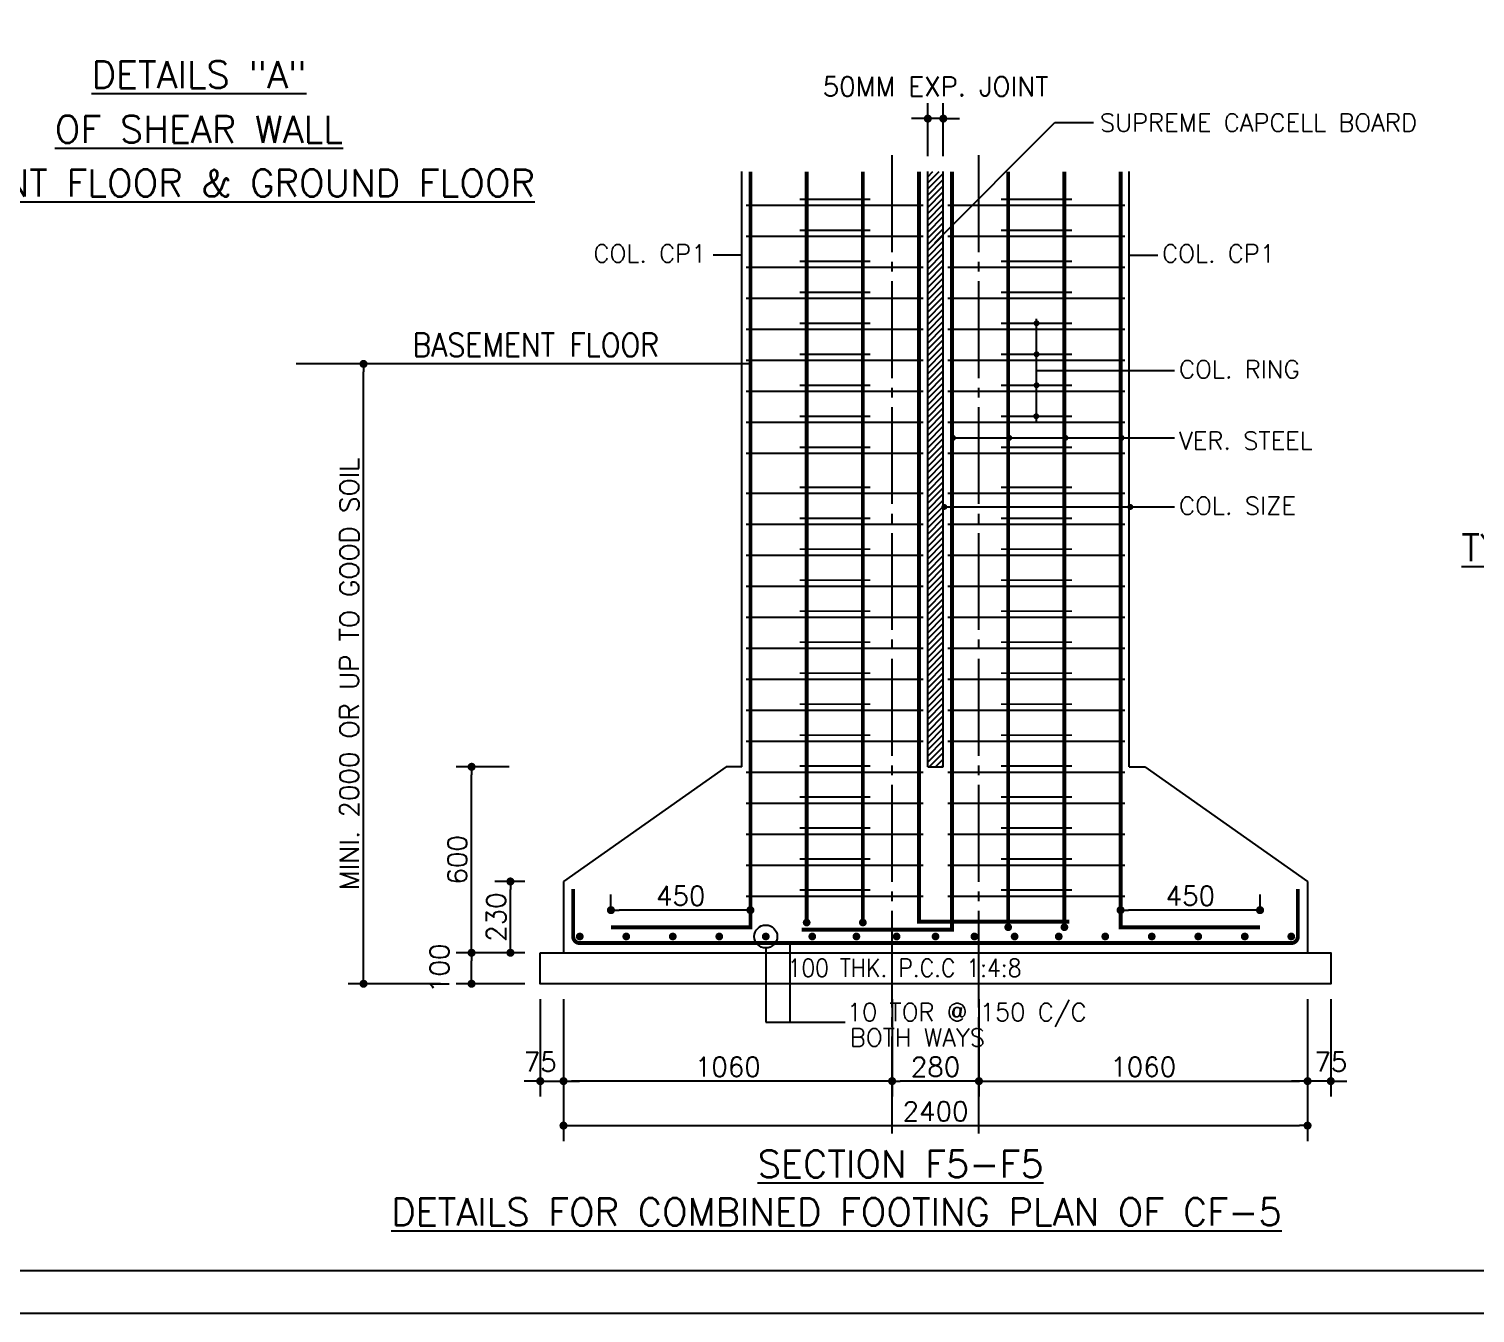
# Model space of a CAD drawing. Extents: x -200722 to 834823, y -494970 to 88783.
# Drawn here: x 263388 to 282046, y -183583 to -167008 of the extents above; entities that cross this region are included whole.
import ezdxf
from ezdxf.enums import TextEntityAlignment as Align

# ---------------------------------------------------------------- set-up
doc = ezdxf.new("R2010")
doc.units = 0
doc.header["$LTSCALE"] = 100
doc.header["$MEASUREMENT"] = 0
doc.header["$PDMODE"] = 34
doc.linetypes.add('ACAD_ISO04W100', pattern=[30, 24, -3, 0, -3])
doc.linetypes.add('CL', pattern=[3.25, 2.5, -0.25, 0.25, -0.25])
doc.layers.get('0').update_dxf_attribs({"linetype": 'CONTINUOUS'})
doc.layers.get('DEFPOINTS').update_dxf_attribs({"linetype": 'CONTINUOUS'})
for name, color, linetype in [('5', 4, 'CONTINUOUS'), ('A-Grid', 5, 'ACAD_ISO04W100'), ('BEAM', 4, 'CONTINUOUS'), ('DIM', 3, 'CONTINUOUS'), ('STEEL', 6, 'CONTINUOUS'), ('TEXT', 2, 'CONTINUOUS')]:
    doc.layers.add(name, color=color, linetype=linetype)
doc.layers.add('9_PRINT BOUNDARY_NON PRINT', color=32, linetype='CONTINUOUS', plot=False)
doc.layers.add('9_TITLE TEXT', color=7, linetype='CONTINUOUS', lineweight=20)
doc.styles.add('ROMANS', font='romans.shx')
doc.styles.get("Standard").update_dxf_attribs({"font": 'simplex.shx'})
doc.dimstyles.new('STANDARD$0', dxfattribs={"dimtxt": 2.5, "dimasz": 2.5, "dimexe": 2, "dimexo": 0.7, "dimgap": 0.9, "dimtad": 1, "dimdec": 0, "dimdsep": 46, "dimtxsty": 'ROMANS', "dimcen": 0.09, "dimclrd": 4, "dimclre": 4, "dimclrt": 3, "dimadec": 0, "dimazin": 0, "dimtfac": 1, "dimtdec": 0, "dimtmove": 0, "dimatfit": 3, "dimfxl": 1, "dimtolj": 1, "dimtzin": 0, "dimarcsym": 0})

# ---------------------------------------------------------------- blocks, each defined once
blk = doc.blocks.new('DOT')
at = {"color": 0, "linetype": 'ByBlock'}
blk.add_line((-0.5, 0), (-1, 0), dxfattribs=at)
at = {"color": 0, "linetype": 'ByBlock', "const_width": 0.5}
blk.add_lwpolyline([(-0.25, 0, 1), (0.25, 0, 1)], format="xyb", close=True, dxfattribs=at)
blk = doc.blocks.new('*D1339')
at = {"layer": 'BEAM', "color": 0, "lineweight": -2, "transparency": 16777216}
for p, q in [((268099, -171332), (267505, -171332)), ((267705, -179228), (267705, -171436)), ((268699, -179332), (267505, -179332))]:
    blk.add_line(p, q, dxfattribs=at)
at = {"layer": 'DEFPOINTS', "color": 0, "transparency": 16777216}
for p in [(267705, -171332), (268299, -171332, 17104), (268899, -179332, 17104)]:
    blk.add_point(p, dxfattribs=at)
at = {"layer": 'BEAM', "color": 0, "lineweight": -2, "transparency": 16777216, "xscale": 104, "yscale": 104, "zscale": 104}
for p, rotation in [((267705, -171332), 90), ((267705, -179332), 270)]:
    blk.add_blockref('DOT', p, dxfattribs=dict(at, rotation=rotation))
at = {"layer": 'BEAM', "color": 0, "transparency": 16777216, "insert": (267521, -175332), "char_height": 248, "attachment_point": 5, "rotation": 90}
blk.add_mtext('\\A1;{\\C4;MINI. 2000 OR UP TO GOOD SOIL}', dxfattribs=at)
blk = doc.blocks.new('_DOT')
at = {"color": 0, "linetype": 'ByBlock'}
blk.add_line((-0.5, 0), (-1, 0), dxfattribs=at)
at = {"color": 0, "linetype": 'ByBlock', "const_width": 0.5}
blk.add_lwpolyline([(-0.25, 0, 1), (0.25, 0, 1)], format="xyb", close=True, dxfattribs=at)
blk = doc.blocks.new('*D1340')
at = {"layer": 'BEAM', "color": 0, "lineweight": -2, "transparency": 16777216}
for p, q in [((269785, -178932), (268899, -178932)), ((269099, -179228), (269099, -179036)), ((269785, -179332), (268899, -179332))]:
    blk.add_line(p, q, dxfattribs=at)
at = {"layer": 'DEFPOINTS', "color": 0, "transparency": 16777216}
for p in [(269099, -178932), (269985, -178932), (269985, -179332)]:
    blk.add_point(p, dxfattribs=at)
at = {"layer": 'BEAM', "color": 0, "lineweight": -2, "transparency": 16777216, "xscale": 104, "yscale": 104, "zscale": 104}
for p, rotation in [((269099, -178932), 90), ((269099, -179332), 270)]:
    blk.add_blockref('DOT', p, dxfattribs=dict(at, rotation=rotation))
at = {"layer": 'BEAM', "color": 0, "transparency": 16777216, "insert": (268685, -179132), "char_height": 248, "attachment_point": 5, "rotation": 90}
blk.add_mtext('\\A1;100', dxfattribs=at)
blk = doc.blocks.new('*D1341')
at = {"layer": 'BEAM', "color": 0, "lineweight": -2, "transparency": 16777216}
for p, q in [((269785, -178012), (269400, -178012)), ((269600, -178828), (269600, -178116)), ((269785, -178932), (269400, -178932))]:
    blk.add_line(p, q, dxfattribs=at)
at = {"layer": 'DEFPOINTS', "color": 0, "transparency": 16777216}
for p in [(269600, -178012), (269985, -178012, 879), (269985, -178932)]:
    blk.add_point(p, dxfattribs=at)
at = {"layer": 'BEAM', "color": 0, "lineweight": -2, "transparency": 16777216, "xscale": 104, "yscale": 104, "zscale": 104}
for p, rotation in [((269600, -178012), 90), ((269600, -178932), 270)]:
    blk.add_blockref('DOT', p, dxfattribs=dict(at, rotation=rotation))
at = {"layer": 'BEAM', "color": 0, "transparency": 16777216, "insert": (269416, -178472), "char_height": 248, "attachment_point": 5, "rotation": 90}
blk.add_mtext('\\A1;230', dxfattribs=at)
blk = doc.blocks.new('*D1342')
at = {"layer": 'BEAM', "color": 0, "lineweight": -2, "transparency": 16777216}
for p, q in [((269585, -176532), (268899, -176532)), ((269099, -178828), (269099, -176636)), ((269585, -178932), (268899, -178932))]:
    blk.add_line(p, q, dxfattribs=at)
at = {"layer": 'DEFPOINTS', "color": 0, "transparency": 16777216}
for p in [(269099, -176532), (269785, -176532, 2294), (269785, -178932)]:
    blk.add_point(p, dxfattribs=at)
at = {"layer": 'BEAM', "color": 0, "lineweight": -2, "transparency": 16777216, "xscale": 104, "yscale": 104, "zscale": 104}
for p, rotation in [((269099, -176532), 90), ((269099, -178932), 270)]:
    blk.add_blockref('DOT', p, dxfattribs=dict(at, rotation=rotation))
at = {"layer": 'BEAM', "color": 0, "transparency": 16777216, "insert": (268915, -177732), "char_height": 248, "attachment_point": 5, "rotation": 90}
blk.add_mtext('\\A1;600', dxfattribs=at)
blk = doc.blocks.new('*D1343')
at = {"layer": 'BEAM', "color": 0, "lineweight": -2, "transparency": 16777216}
for p, q in [((277472, -178402), (277472, -178182)), ((279272, -178402), (279272, -178182)), ((279168, -178382), (277576, -178382))]:
    blk.add_line(p, q, dxfattribs=at)
at = {"layer": 'DEFPOINTS', "color": 0, "transparency": 16777216}
for p in [(277472, -178382), (277472, -178602, 1471), (279272, -178602, 1471)]:
    blk.add_point(p, dxfattribs=at)
at = {"layer": 'BEAM', "color": 0, "lineweight": -2, "transparency": 16777216, "xscale": 104, "yscale": 104, "zscale": 104, "rotation": 180}
blk.add_blockref('DOT', (277472, -178382), dxfattribs=at)
at = {"layer": 'BEAM', "color": 0, "lineweight": -2, "transparency": 16777216, "xscale": 104, "yscale": 104, "zscale": 104}
blk.add_blockref('DOT', (279272, -178382), dxfattribs=at)
at = {"layer": 'BEAM', "color": 0, "transparency": 16777216, "insert": (278372, -178198), "char_height": 248, "attachment_point": 5}
blk.add_mtext('\\A1;450', dxfattribs=at)
blk = doc.blocks.new('*D1344')
at = {"layer": 'BEAM', "color": 0, "lineweight": -2, "transparency": 16777216}
for p, q in [((270897, -178402), (270897, -178182)), ((272697, -178402), (272697, -178182)), ((272593, -178382), (271001, -178382))]:
    blk.add_line(p, q, dxfattribs=at)
at = {"layer": 'DEFPOINTS', "color": 0, "transparency": 16777216}
for p in [(270897, -178382), (270897, -178602, 1471), (272697, -178602, 1471)]:
    blk.add_point(p, dxfattribs=at)
at = {"layer": 'BEAM', "color": 0, "lineweight": -2, "transparency": 16777216, "xscale": 104, "yscale": 104, "zscale": 104, "rotation": 180}
blk.add_blockref('DOT', (270897, -178382), dxfattribs=at)
at = {"layer": 'BEAM', "color": 0, "lineweight": -2, "transparency": 16777216, "xscale": 104, "yscale": 104, "zscale": 104}
blk.add_blockref('DOT', (272697, -178382), dxfattribs=at)
at = {"layer": 'BEAM', "color": 0, "transparency": 16777216, "insert": (271797, -178198), "char_height": 248, "attachment_point": 5}
blk.add_mtext('\\A1;450', dxfattribs=at)
blk = doc.blocks.new('*D1345')
at = {"layer": 'BEAM', "color": 0, "lineweight": -2, "transparency": 16777216}
for p, q in [((274985, -168649), (274985, -167966)), ((275185, -168649), (275185, -167966)), ((274881, -168166), (274777, -168166)), ((275185, -168166), (274985, -168166)), ((275289, -168166), (275393, -168166))]:
    blk.add_line(p, q, dxfattribs=at)
at = {"layer": 'DEFPOINTS', "color": 0, "transparency": 16777216}
for p in [(274985, -168166), (274985, -168849), (275185, -168849)]:
    blk.add_point(p, dxfattribs=at)
at = {"layer": 'BEAM', "color": 0, "lineweight": -2, "transparency": 16777216, "xscale": 104, "yscale": 104, "zscale": 104}
blk.add_blockref('DOT', (274985, -168166), dxfattribs=at)
at = {"layer": 'BEAM', "color": 0, "lineweight": -2, "transparency": 16777216, "xscale": 104, "yscale": 104, "zscale": 104, "rotation": 180}
blk.add_blockref('DOT', (275185, -168166), dxfattribs=at)
at = {"layer": 'BEAM', "color": 0, "transparency": 16777216, "insert": (275085, -167752), "char_height": 248, "attachment_point": 5}
blk.add_mtext('\\A1;50{\\C256;MM EXP. JOINT}', dxfattribs=at)
blk = doc.blocks.new('*D1346')
at = {"layer": 'BEAM', "color": 0, "lineweight": -2, "transparency": 16777216}
for p, q in [((269985, -179532), (269985, -180789)), ((270285, -179532), (270285, -180789)), ((269881, -180589), (269777, -180589)), ((269985, -180589), (270285, -180589)), ((270389, -180589), (270493, -180589))]:
    blk.add_line(p, q, dxfattribs=at)
at = {"layer": 'DEFPOINTS', "color": 0, "transparency": 16777216}
for p in [(269985, -179332), (270285, -179332), (270285, -180589)]:
    blk.add_point(p, dxfattribs=at)
at = {"layer": 'BEAM', "color": 0, "lineweight": -2, "transparency": 16777216, "xscale": 104, "yscale": 104, "zscale": 104}
blk.add_blockref('DOT', (269985, -180589), dxfattribs=at)
at = {"layer": 'BEAM', "color": 0, "lineweight": -2, "transparency": 16777216, "xscale": 104, "yscale": 104, "zscale": 104, "rotation": 180}
blk.add_blockref('DOT', (270285, -180589), dxfattribs=at)
at = {"layer": 'BEAM', "color": 0, "transparency": 16777216, "insert": (269985, -180341), "char_height": 248, "attachment_point": 5}
blk.add_mtext('\\A1;75', dxfattribs=at)
blk = doc.blocks.new('*D1347')
at = {"layer": 'BEAM', "color": 0, "lineweight": -2, "transparency": 16777216}
for p, q in [((270285, -179532), (270285, -180789)), ((274525, -179532), (274525, -180789)), ((274421, -180589), (270389, -180589))]:
    blk.add_line(p, q, dxfattribs=at)
at = {"layer": 'DEFPOINTS', "color": 0, "transparency": 16777216}
for p in [(270285, -179332), (274525, -179332), (270285, -180589)]:
    blk.add_point(p, dxfattribs=at)
at = {"layer": 'BEAM', "color": 0, "lineweight": -2, "transparency": 16777216, "xscale": 104, "yscale": 104, "zscale": 104, "rotation": 180}
blk.add_blockref('DOT', (270285, -180589), dxfattribs=at)
at = {"layer": 'BEAM', "color": 0, "lineweight": -2, "transparency": 16777216, "xscale": 104, "yscale": 104, "zscale": 104}
blk.add_blockref('DOT', (274525, -180589), dxfattribs=at)
at = {"layer": 'BEAM', "color": 0, "transparency": 16777216, "insert": (272405, -180405), "char_height": 248, "attachment_point": 5}
blk.add_mtext('\\A1;1060', dxfattribs=at)
blk = doc.blocks.new('*D1348')
at = {"layer": 'BEAM', "color": 0, "lineweight": -2, "transparency": 16777216}
for p, q in [((279885, -179532), (279885, -180789)), ((280185, -179532), (280185, -180789)), ((279781, -180589), (279677, -180589)), ((280185, -180589), (279885, -180589)), ((280289, -180589), (280393, -180589))]:
    blk.add_line(p, q, dxfattribs=at)
at = {"layer": 'DEFPOINTS', "color": 0, "transparency": 16777216}
for p in [(279885, -179332), (280185, -179332), (279885, -180589)]:
    blk.add_point(p, dxfattribs=at)
at = {"layer": 'BEAM', "color": 0, "lineweight": -2, "transparency": 16777216, "xscale": 104, "yscale": 104, "zscale": 104}
blk.add_blockref('DOT', (279885, -180589), dxfattribs=at)
at = {"layer": 'BEAM', "color": 0, "lineweight": -2, "transparency": 16777216, "xscale": 104, "yscale": 104, "zscale": 104, "rotation": 180}
blk.add_blockref('DOT', (280185, -180589), dxfattribs=at)
at = {"layer": 'BEAM', "color": 0, "transparency": 16777216, "insert": (280185, -180341), "char_height": 248, "attachment_point": 5}
blk.add_mtext('\\A1;75', dxfattribs=at)
blk = doc.blocks.new('*D1349')
at = {"layer": 'BEAM', "color": 0, "lineweight": -2, "transparency": 16777216}
for p, q in [((275645, -179532), (275645, -180789)), ((279885, -179532), (279885, -180789)), ((275749, -180589), (279781, -180589))]:
    blk.add_line(p, q, dxfattribs=at)
at = {"layer": 'DEFPOINTS', "color": 0, "transparency": 16777216}
for p in [(275645, -179332), (279885, -179332), (279885, -180589)]:
    blk.add_point(p, dxfattribs=at)
at = {"layer": 'BEAM', "color": 0, "lineweight": -2, "transparency": 16777216, "xscale": 104, "yscale": 104, "zscale": 104, "rotation": 180}
blk.add_blockref('DOT', (275645, -180589), dxfattribs=at)
at = {"layer": 'BEAM', "color": 0, "lineweight": -2, "transparency": 16777216, "xscale": 104, "yscale": 104, "zscale": 104}
blk.add_blockref('DOT', (279885, -180589), dxfattribs=at)
at = {"layer": 'BEAM', "color": 0, "transparency": 16777216, "insert": (277765, -180405), "char_height": 248, "attachment_point": 5}
blk.add_mtext('\\A1;1060', dxfattribs=at)
blk = doc.blocks.new('*D1350')
at = {"layer": 'BEAM', "color": 0, "lineweight": -2, "transparency": 16777216}
for p, q in [((274525, -179532), (274525, -180789)), ((275645, -179532), (275645, -180789)), ((275541, -180589), (274629, -180589))]:
    blk.add_line(p, q, dxfattribs=at)
at = {"layer": 'DEFPOINTS', "color": 0, "transparency": 16777216}
for p in [(274525, -179332), (275645, -179332), (274525, -180589)]:
    blk.add_point(p, dxfattribs=at)
at = {"layer": 'BEAM', "color": 0, "lineweight": -2, "transparency": 16777216, "xscale": 104, "yscale": 104, "zscale": 104, "rotation": 180}
blk.add_blockref('DOT', (274525, -180589), dxfattribs=at)
at = {"layer": 'BEAM', "color": 0, "lineweight": -2, "transparency": 16777216, "xscale": 104, "yscale": 104, "zscale": 104}
blk.add_blockref('DOT', (275645, -180589), dxfattribs=at)
at = {"layer": 'BEAM', "color": 0, "transparency": 16777216, "insert": (275085, -180405), "char_height": 248, "attachment_point": 5}
blk.add_mtext('\\A1;280', dxfattribs=at)
blk = doc.blocks.new('*D1351')
at = {"layer": 'BEAM', "color": 0, "lineweight": -2, "transparency": 16777216}
for p, q in [((270285, -179532), (270285, -181363)), ((279885, -179532), (279885, -181363)), ((270389, -181163), (279781, -181163))]:
    blk.add_line(p, q, dxfattribs=at)
at = {"layer": 'DEFPOINTS', "color": 0, "transparency": 16777216}
for p in [(270285, -179332), (279885, -179332), (279885, -181163)]:
    blk.add_point(p, dxfattribs=at)
at = {"layer": 'BEAM', "color": 0, "lineweight": -2, "transparency": 16777216, "xscale": 104, "yscale": 104, "zscale": 104, "rotation": 180}
blk.add_blockref('DOT', (270285, -181163), dxfattribs=at)
at = {"layer": 'BEAM', "color": 0, "lineweight": -2, "transparency": 16777216, "xscale": 104, "yscale": 104, "zscale": 104}
blk.add_blockref('DOT', (279885, -181163), dxfattribs=at)
at = {"layer": 'BEAM', "color": 0, "transparency": 16777216, "insert": (275085, -180979), "char_height": 248, "attachment_point": 5}
blk.add_mtext('\\A1;2400', dxfattribs=at)

msp = doc.modelspace()

# ---------------------------------------------------------------- hatches: boundary and pattern name
at = {"ltscale": 0.4}
h = msp.add_hatch(dxfattribs=at)
h.set_pattern_fill('ANSI31', color=8, scale=450, style=0)
h.set_pattern_definition([(45, (1843.42, 0), (-39.774756, 39.774756), [])])
h.paths.add_polyline_path([(274984.8, -176532.1), (275184.8, -176532.1), (275184.8, -173191.9, -0.4156612), (275184.8, -173164.9), (275184.8, -168849.1), (274984.8, -168849.1)])

# ---------------------------------------------------------------- linework, layer by layer
msp.add_lwpolyline([(223222.7, -183032.7), (314632.7, -183032.7), (314632.7, -118792.7), (223222.7, -118792.7)], close=True)
at = {"layer": '5', "lineweight": -3, "ltscale": 0.4}
for p, q in [((272584.8, -176532.1), (272584.8, -168849.1)), ((274984.8, -176532.1), (274984.8, -168849.1)), ((275184.8, -176532.1), (275184.8, -168849.1)), ((277584.8, -175332.1), (277584.8, -168849.1)), ((277584.8, -176532.1, 1470.5), (277584.8, -175332.1)), ((272584.8, -176532.1), (272384.8, -176532.1)), ((274984.8, -176532.1, 705.8), (275184.8, -176532.1, 764.7)), ((277584.8, -176532.1, 1470.5), (277784.8, -176532.1, 1470.5))]:
    msp.add_line(p, q, dxfattribs=at)
at = {"layer": '5', "color": 8, "lineweight": -3, "ltscale": 0.4}
msp.add_line((272684.8, -171332.1, 24196.6), (266837.4, -171332.1, 51554), dxfattribs=at)
at = {"layer": '5', "lineweight": -3, "ltscale": 0.4, "elevation": 1470.5}
for points in [[(272384.8, -176532.1), (270284.8, -178012.1)], [(277784.8, -176532.1), (279884.8, -178012.1)]]:
    msp.add_lwpolyline(points, dxfattribs=at)
at = {"layer": '5', "lineweight": -3, "ltscale": 0.4}
for points in [[(270284.8, -178012.1), (270284.8, -178932.1)], [(279884.8, -178012.1), (279884.8, -178932.1)]]:
    msp.add_lwpolyline(points, dxfattribs=at)
msp.add_lwpolyline([(269984.8, -178932.1), (280184.8, -178932.1), (280184.8, -179332.1), (269984.8, -179332.1)], close=True, dxfattribs=at)
at = {"layer": '9_PRINT BOUNDARY_NON PRINT'}
msp.add_lwpolyline([(222672.7, -183582.7), (315182.7, -183582.7), (315182.7, -118242.7), (222672.7, -118242.7)], close=True, dxfattribs=at)
at = {"layer": '9_TITLE TEXT'}
msp.add_lwpolyline([(314632.7, -118792.7), (223222.7, -118792.7), (223222.7, -183032.7), (314632.7, -183032.7)], dxfattribs=at)
at = {"layer": 'A-Grid', "color": 8, "linetype": 'CL', "ltscale": 5}
for p, q in [((274524.8, -181264.9), (274524.8, -168523.2)), ((275644.8, -181264.9), (275644.8, -168523.2))]:
    msp.add_line(p, q, dxfattribs=at)
at = {"layer": 'DIM', "const_width": 38.1, "elevation": 1470.5}
for points in [[(275291.7, -172286.6, 1), (275329.8, -172286.6, 1)], [(276016.7, -172286.6, 1), (276054.8, -172286.6, 1)], [(276741.7, -172286.6, 1), (276779.8, -172286.6, 1)], [(277465.4, -172286.6, 1), (277503.5, -172286.6, 1)], [(275179.2, -173178.4, 1), (275217.3, -173178.4, 1)], [(277579.2, -173178.4, 1), (277617.3, -173178.4, 1)]]:
    msp.add_lwpolyline(points, format="xyb", close=True, dxfattribs=at)
at = {"layer": 'STEEL', "elevation": 1470.5}
for points, const_width in [([(272697.3, -168849.1), (272697.3, -178602.2), (270897.3, -178602.2)], 50.8), ([(275297.3, -168849.1), (275297.3, -178632.6), (273357.3, -178632.6)], 50.8), ([(273422.3, -168849.1), (273422.3, -178541.8)], 50.8), ([(274147.3, -168849.1), (274147.3, -178541.8)], 50.8), ([(274872.3, -168849.1), (274872.3, -178530.6), (276812.3, -178530.6)], 50.8), ([(276022.3, -168849.1), (276022.3, -178602.2)], 50.8), ([(276747.3, -168849.1), (276747.3, -178602.2)], 50.8), ([(277472.3, -168849.1), (277472.3, -178602.2), (279272.3, -178602.2)], 50.8), ([(273331.1, -169207.5), (274245.1, -169207.5)], 25), ([(275931.1, -169207.5), (276845.1, -169207.5)], 25), ([(272640.7, -169286.5), (274928.8, -169286.5)], 25), ([(275240.7, -169286.5), (277528.8, -169286.5)], 25), ([(273331.1, -169607.5), (274245.1, -169607.5)], 25), ([(275931.1, -169607.5), (276845.1, -169607.5)], 25), ([(272640.7, -169686.5), (274928.8, -169686.5)], 25), ([(275240.7, -169686.5), (277528.8, -169686.5)], 25), ([(272640.7, -170086.5), (274928.8, -170086.5)], 25), ([(273331.1, -170007.5), (274245.1, -170007.5)], 25), ([(275240.7, -170086.5), (277528.8, -170086.5)], 25), ([(275931.1, -170007.5), (276845.1, -170007.5)], 25), ([(272640.7, -170486.5), (274928.8, -170486.5)], 25), ([(273331.1, -170407.5), (274245.1, -170407.5)], 25), ([(275240.7, -170486.5), (277528.8, -170486.5)], 25), ([(275931.1, -170407.5), (276845.1, -170407.5)], 25), ([(272640.7, -170886.5), (274928.8, -170886.5)], 25), ([(273331.1, -170807.5), (274245.1, -170807.5)], 25), ([(275240.7, -170886.5), (277528.8, -170886.5)], 25), ([(275931.1, -170807.5), (276845.1, -170807.5)], 25), ([(272640.7, -171286.5), (274928.8, -171286.5)], 25), ([(273331.1, -171207.5), (274245.1, -171207.5)], 25), ([(275240.7, -171286.5), (277528.8, -171286.5)], 25), ([(275931.1, -171207.5), (276845.1, -171207.5)], 25), ([(273331.1, -171607.5), (274245.1, -171607.5)], 25), ([(275931.1, -171607.5), (276845.1, -171607.5)], 25), ([(272640.7, -171686.5), (274928.8, -171686.5)], 25), ([(275240.7, -171686.5), (277528.8, -171686.5)], 25), ([(273331.1, -172007.5), (274245.1, -172007.5)], 25), ([(275931.1, -172007.5), (276845.1, -172007.5)], 25), ([(272640.7, -172086.5), (274928.8, -172086.5)], 25), ([(275240.7, -172086.5), (277528.8, -172086.5)], 25), ([(273331.1, -172407.5), (274245.1, -172407.5)], 25), ([(275931.1, -172407.5), (276845.1, -172407.5)], 25), ([(272640.7, -172486.5), (274928.8, -172486.5)], 25), ([(275240.7, -172486.5), (277528.8, -172486.5)], 25), ([(273331.1, -172923.3), (274245.1, -172923.3)], 25), ([(275931.1, -172923.3), (276845.1, -172923.3)], 25), ([(272640.7, -173002.2), (274928.8, -173002.2)], 25), ([(275240.7, -173002.2), (277528.8, -173002.2)], 25), ([(273331.1, -173323.3), (274245.1, -173323.3)], 25), ([(275931.1, -173323.3), (276845.1, -173323.3)], 25), ([(272640.7, -173402.2), (274928.8, -173402.2)], 25), ([(275240.7, -173402.2), (277528.8, -173402.2)], 25), ([(273331.1, -173723.3), (274245.1, -173723.3)], 25), ([(275931.1, -173723.3), (276845.1, -173723.3)], 25), ([(272640.7, -173802.2), (274928.8, -173802.2)], 25), ([(275240.7, -173802.2), (277528.8, -173802.2)], 25), ([(272640.7, -174202.2), (274928.8, -174202.2)], 25), ([(273331.1, -174123.3), (274245.1, -174123.3)], 25), ([(275240.7, -174202.2), (277528.8, -174202.2)], 25), ([(275931.1, -174123.3), (276845.1, -174123.3)], 25), ([(272640.7, -174602.2), (274928.8, -174602.2)], 25), ([(273331.1, -174523.3), (274245.1, -174523.3)], 25), ([(275240.7, -174602.2), (277528.8, -174602.2)], 25), ([(275931.1, -174523.3), (276845.1, -174523.3)], 25), ([(272640.7, -175002.2), (274928.8, -175002.2)], 25), ([(273331.1, -174923.3), (274245.1, -174923.3)], 25), ([(275240.7, -175002.2), (277528.8, -175002.2)], 25), ([(275931.1, -174923.3), (276845.1, -174923.3)], 25), ([(272640.7, -175402.2), (274928.8, -175402.2)], 25), ([(273331.1, -175323.3), (274245.1, -175323.3)], 25), ([(275240.7, -175402.2), (277528.8, -175402.2)], 25), ([(275931.1, -175323.3), (276845.1, -175323.3)], 25), ([(273331.1, -175723.3), (274245.1, -175723.3)], 25), ([(275931.1, -175723.3), (276845.1, -175723.3)], 25), ([(272640.7, -175802.2), (274928.8, -175802.2)], 25), ([(275240.7, -175802.2), (277528.8, -175802.2)], 25), ([(273331.1, -176123.3), (274245.1, -176123.3)], 25), ([(275931.1, -176123.3), (276845.1, -176123.3)], 25), ([(272640.7, -176202.2), (274928.8, -176202.2)], 25), ([(275240.7, -176202.2), (277528.8, -176202.2)], 25), ([(273331.1, -176523.3), (274245.1, -176523.3)], 25), ([(275931.1, -176523.3), (276845.1, -176523.3)], 25), ([(272640.7, -176602.2), (274928.8, -176602.2)], 25), ([(275240.7, -176602.2), (277528.8, -176602.2)], 25), ([(272640.7, -177002.2), (274928.8, -177002.2)], 25), ([(273331.1, -176923.3), (274245.1, -176923.3)], 25), ([(275240.7, -177002.2), (277528.8, -177002.2)], 25), ([(275931.1, -176923.3), (276845.1, -176923.3)], 25), ([(272640.7, -177402.2), (274928.8, -177402.2)], 25), ([(273331.1, -177323.3), (274245.1, -177323.3)], 25), ([(275240.7, -177402.2), (277528.8, -177402.2)], 25), ([(275931.1, -177323.3), (276845.1, -177323.3)], 25), ([(272640.7, -177802.2), (274928.8, -177802.2)], 25), ([(273331.1, -177723.3), (274245.1, -177723.3)], 25), ([(275240.7, -177802.2), (277528.8, -177802.2)], 25), ([(275931.1, -177723.3), (276845.1, -177723.3)], 25), ([(272640.7, -178202.2), (274928.8, -178202.2)], 25), ([(273331.1, -178123.3), (274245.1, -178123.3)], 25), ([(275240.7, -178202.2), (277528.8, -178202.2)], 25), ([(275931.1, -178123.3), (276845.1, -178123.3)], 25)]:
    msp.add_lwpolyline(points, dxfattribs=dict(at, const_width=const_width))
at = {"layer": 'STEEL', "lineweight": -3, "ltscale": 0.4, "const_width": 50.8}
msp.add_lwpolyline([(270409.8, -178110.6), (270409.8, -178722.1, 0.4142136), (270494.8, -178807.1), (279674.8, -178807.1, 0.4142136), (279759.8, -178722.1), (279759.8, -178110.6)], format="xyb", dxfattribs=at)
at = {"layer": 'STEEL', "linetype": 'Continuous', "const_width": 50, "elevation": 1470.5}
for points in [[(273397.3, -178541.8, 1), (273447.3, -178541.8, 1)], [(274122.3, -178541.8, 1), (274172.3, -178541.8, 1)], [(275997.3, -178602.2, 1), (276047.3, -178602.2, 1)], [(276722.3, -178602.2, 1), (276772.3, -178602.2, 1)]]:
    msp.add_lwpolyline(points, format="xyb", close=True, dxfattribs=at)
at = {"layer": 'STEEL', "ltscale": 0.4, "const_width": 50}
for points in [[(270469.8, -178722.1, 1), (270519.8, -178722.1, 1)], [(271069.8, -178722.1, 1), (271119.8, -178722.1, 1)], [(271669.8, -178722.1, 1), (271719.8, -178722.1, 1)], [(272269.8, -178722.1, 1), (272319.8, -178722.1, 1)], [(272869.8, -178722.1, 1), (272919.8, -178722.1, 1)], [(273469.8, -178722.1, 1), (273519.8, -178722.1, 1)], [(274039.1, -178722.1, 1), (274089.1, -178722.1, 1)], [(274557.9, -178722.1, 1), (274607.9, -178722.1, 1)], [(275109.8, -178722.1, -1), (275059.8, -178722.1, -1)], [(275611.7, -178722.1, -1), (275561.7, -178722.1, -1)], [(276130.5, -178722.1, -1), (276080.5, -178722.1, -1)], [(276699.8, -178722.1, -1), (276649.8, -178722.1, -1)], [(277299.8, -178722.1, -1), (277249.8, -178722.1, -1)], [(277899.8, -178722.1, -1), (277849.8, -178722.1, -1)], [(278499.8, -178722.1, -1), (278449.8, -178722.1, -1)], [(279099.8, -178722.1, -1), (279049.8, -178722.1, -1)], [(279649.8, -178722.1, 1), (279699.8, -178722.1, 1)]]:
    msp.add_lwpolyline(points, format="xyb", close=True, dxfattribs=at)
at = {"layer": 'TEXT'}
for p, q in [((275077.2, -169770.3), (276622.2, -168217.5)), ((276622.2, -168217.5), (277122.1, -168217.5)), ((272584.8, -169927.1, 1470.5), (272214.5, -169927.1, 1470.5)), ((277584.8, -169927.1, 1470.5), (277955, -169927.1, 1470.5)), ((276388.1, -172085.8, 1470.5), (276388.1, -170750.5, 1470.5)), ((276388.1, -171418.1, 1470.5), (278167.9, -171418.1, 1470.5)), ((275310.7, -172286.6, 1470.5), (278167.9, -172286.6, 1470.5)), ((275198.2, -173178.4, 1470.5), (278167.9, -173178.4, 1470.5)), ((272894.8, -178869.9), (272894.8, -179828.6)), ((273207.1, -178807.1), (273207.1, -179828.6)), ((272894.8, -179828.6), (273920.3, -179828.6))]:
    msp.add_line(p, q, dxfattribs=at)
at = {"layer": 'TEXT', "color": 3, "const_width": 38.1, "elevation": 1470.5}
for points in [[(276369.1, -170807.5, 1), (276407.2, -170807.5, 1)], [(276369.1, -171207.5, 1), (276407.2, -171207.5, 1)], [(276369.1, -171607.5, 1), (276407.2, -171607.5, 1)], [(276364.8, -172007.5, 1), (276402.9, -172007.5, 1)]]:
    msp.add_lwpolyline(points, format="xyb", close=True, dxfattribs=at)
at = {"layer": 'TEXT'}
msp.add_circle((272894.8, -178722.1), 147.9, dxfattribs=at)

# ---------------------------------------------------------------- texts
for s, p in [('%%UDETAILS "A"', (265581.2, -167597.9)), ('%%UOF SHEAR WALL', (265581.2, -168303.1)), ('%%UBASEMENT FLOOR & GROUND FLOOR', (265581.2, -168996.6)), ('%%UTYPICAL DETAILS OF SHEAR WALL. SW-6', (286625.6, -173703.7, -0.3))]:
    msp.add_text(s, height=350, dxfattribs=at).set_placement(p, align=Align.MIDDLE)
for s, height, p in [('SUPREME CAPCELL BOARD', 230, (277206.6, -168333)), ('COL. CP1', 230, (270671.4, -170022.9, 1470.5)), ('COL. CP1', 230, (278008.6, -170022.9, 1470.5)), ('COL. RING', 230, (278226.5, -171516.4, 1470.5)), ('VER. STEEL', 230, (278226.5, -172437.6, 1470.5)), ('COL. SIZE', 230, (278226.5, -173277.4, 1470.5)), ('10 TOR @ 150 C/C', 230, (273939.5, -179812.9)), ('BOTH WAYS', 230, (273979.1, -180141.7)), ('%%USECTION F5-F5', 350, (272789.7, -181832.9, -32270.5)), ('%%UDETAILS FOR COMBINED FOOTING PLAN OF CF-5', 350, (268061.2, -182451.1, -32270.5))]:
    msp.add_text(s, height=height, dxfattribs=at).set_placement(p)
at = {"layer": 'TEXT', "width": 0.9}
msp.add_text('BASEMENT FLOOR', height=300, dxfattribs=at).set_placement((268336.5, -171236.3, 20911.9))
at = {"layer": 'TEXT', "ltscale": 5, "style": 'ROMANS', "width": 0.9}
msp.add_text('100 THK. P.C.C 1:4:8', height=230, dxfattribs=at).set_placement((273176.8, -179127.4, -24646.9), align=Align.MIDDLE_LEFT)

# ---------------------------------------------------------------- dimensions: what is measured, and where the dimension line sits
at = {"layer": 'BEAM'}
dim = msp.add_linear_dim(base=(274984.8, -168166.4), p1=(275184.8, -168849.1), p2=(274984.8, -168849.1), text='<>{\\C256;MM EXP. JOINT}', dimstyle='STANDARD$0', override={"dimscale": 8, "dimtxt": 31, "dimasz": 13, "dimexe": 25, "dimexo": 25, "dimgap": 7.5, "dimlfac": 0.25, "dimzin": 3, "dimtxsty": 'Standard', "dimblk": 'DOT', "dimcen": 3, "dimdle": 4, "dimclrd": 0, "dimclre": 0, "dimclrt": 0, "dimtmove": 2, "dimldrblk": 'DOT', "dimtzin": 3}, dxfattribs=at)
dim.commit()
dim.dimension.update_dxf_attribs({"geometry": '*D1345', "text_midpoint": (275084.8, -167752.4)})
dim = msp.add_linear_dim(base=(267704.9, -171332.1, -17104.1), p1=(268898.5, -179332.1), p2=(268298.5, -171332.1), angle=90, text='{\\C4;MINI. <> OR UP TO GOOD SOIL}', dimstyle='STANDARD$0', override={"dimscale": 8, "dimtxt": 31, "dimasz": 13, "dimexe": 25, "dimexo": 25, "dimgap": 7.5, "dimlfac": 0.25, "dimzin": 3, "dimtxsty": 'Standard', "dimblk": 'DOT', "dimcen": 3, "dimdle": 4, "dimclrd": 0, "dimclre": 0, "dimclrt": 0, "dimtmove": 2, "dimldrblk": 'DOT', "dimtzin": 3}, dxfattribs=at)
dim.commit()
dim.dimension.update_dxf_attribs({"geometry": '*D1339', "text_midpoint": (267520.9, -175332.1, -17104.1)})
for base, p1, p2, angle, picture, middle in [((269098.5, -176532.1), (269784.8, -178932.1), (269784.8, -176532.1, 2294), 90, '*D1342', (268914.5, -177732.1)), ((269600.5, -178012.1), (269984.8, -178932.1), (269984.8, -178012.1, 879.4), 90, '*D1341', (269416.5, -178472.1)), ((269098.5, -178932.1), (269984.8, -179332.1), (269984.8, -178932.1), 90, '*D1340', (268684.5, -179132.1)), ((270284.8, -180589.5), (274524.8, -179332.1), (270284.8, -179332.1), 180, '*D1347', (272404.8, -180405.5)), ((274524.8, -180589.5), (275644.8, -179332.1), (274524.8, -179332.1), 180, '*D1350', (275084.8, -180405.5))]:
    dim = msp.add_linear_dim(base=base, p1=p1, p2=p2, angle=angle, dimstyle='STANDARD$0', override={"dimscale": 8, "dimtxt": 31, "dimasz": 13, "dimexe": 25, "dimexo": 25, "dimgap": 7.5, "dimlfac": 0.25, "dimzin": 3, "dimtxsty": 'Standard', "dimblk": 'DOT', "dimcen": 3, "dimdle": 4, "dimclrd": 0, "dimclre": 0, "dimclrt": 0, "dimtmove": 2, "dimldrblk": 'DOT', "dimtzin": 3}, dxfattribs=at)
    dim.commit()
    dim.dimension.update_dxf_attribs({"geometry": picture, "text_midpoint": middle})
for base, p1, p2, picture, middle in [((270897.3, -178382.5, 1470.5), (272697.3, -178602.2, 2941), (270897.3, -178602.2, 2941), '*D1344', (271797.3, -178198.5, 1470.5)), ((277472.3, -178382.5), (279272.3, -178602.2, 1470.5), (277472.3, -178602.2, 1470.5), '*D1343', (278372.3, -178198.5)), ((279884.8, -181163), (270284.8, -179332.1), (279884.8, -179332.1), '*D1351', (275084.8, -180979)), ((279884.8, -180589.5), (275644.8, -179332.1), (279884.8, -179332.1), '*D1349', (277764.8, -180405.5))]:
    dim = msp.add_linear_dim(base=base, p1=p1, p2=p2, dimstyle='STANDARD$0', override={"dimscale": 8, "dimtxt": 31, "dimasz": 13, "dimexe": 25, "dimexo": 25, "dimgap": 7.5, "dimlfac": 0.25, "dimzin": 3, "dimtxsty": 'Standard', "dimblk": 'DOT', "dimcen": 3, "dimdle": 4, "dimclrd": 0, "dimclre": 0, "dimclrt": 0, "dimtmove": 2, "dimldrblk": 'DOT', "dimtzin": 3}, dxfattribs=at)
    dim.commit()
    dim.dimension.update_dxf_attribs({"geometry": picture, "text_midpoint": middle})
dim = msp.add_linear_dim(base=(270284.8, -180589.5), p1=(269984.8, -179332.1), p2=(270284.8, -179332.1), dimstyle='STANDARD$0', override={"dimscale": 8, "dimtxt": 31, "dimasz": 13, "dimexe": 25, "dimexo": 25, "dimgap": 7.5, "dimlfac": 0.25, "dimzin": 3, "dimtxsty": 'Standard', "dimblk": 'DOT', "dimcen": 3, "dimdle": 4, "dimclrd": 0, "dimclre": 0, "dimclrt": 0, "dimtmove": 2, "dimldrblk": 'DOT', "dimtzin": 3}, dxfattribs=at)
dim.commit()
dim.dimension.update_dxf_attribs({"geometry": '*D1346', "text_midpoint": (269984.8, -180341.2), "dimtype": 160})
dim = msp.add_linear_dim(base=(279884.8, -180589.5), p1=(280184.8, -179332.1), p2=(279884.8, -179332.1), angle=180, dimstyle='STANDARD$0', override={"dimscale": 8, "dimtxt": 31, "dimasz": 13, "dimexe": 25, "dimexo": 25, "dimgap": 7.5, "dimlfac": 0.25, "dimzin": 3, "dimtxsty": 'Standard', "dimblk": 'DOT', "dimcen": 3, "dimdle": 4, "dimclrd": 0, "dimclre": 0, "dimclrt": 0, "dimtmove": 2, "dimldrblk": 'DOT', "dimtzin": 3}, dxfattribs=at)
dim.commit()
dim.dimension.update_dxf_attribs({"geometry": '*D1348', "text_midpoint": (280184.8, -180341.2), "dimtype": 160})

doc.saveas('drawing.dxf')
